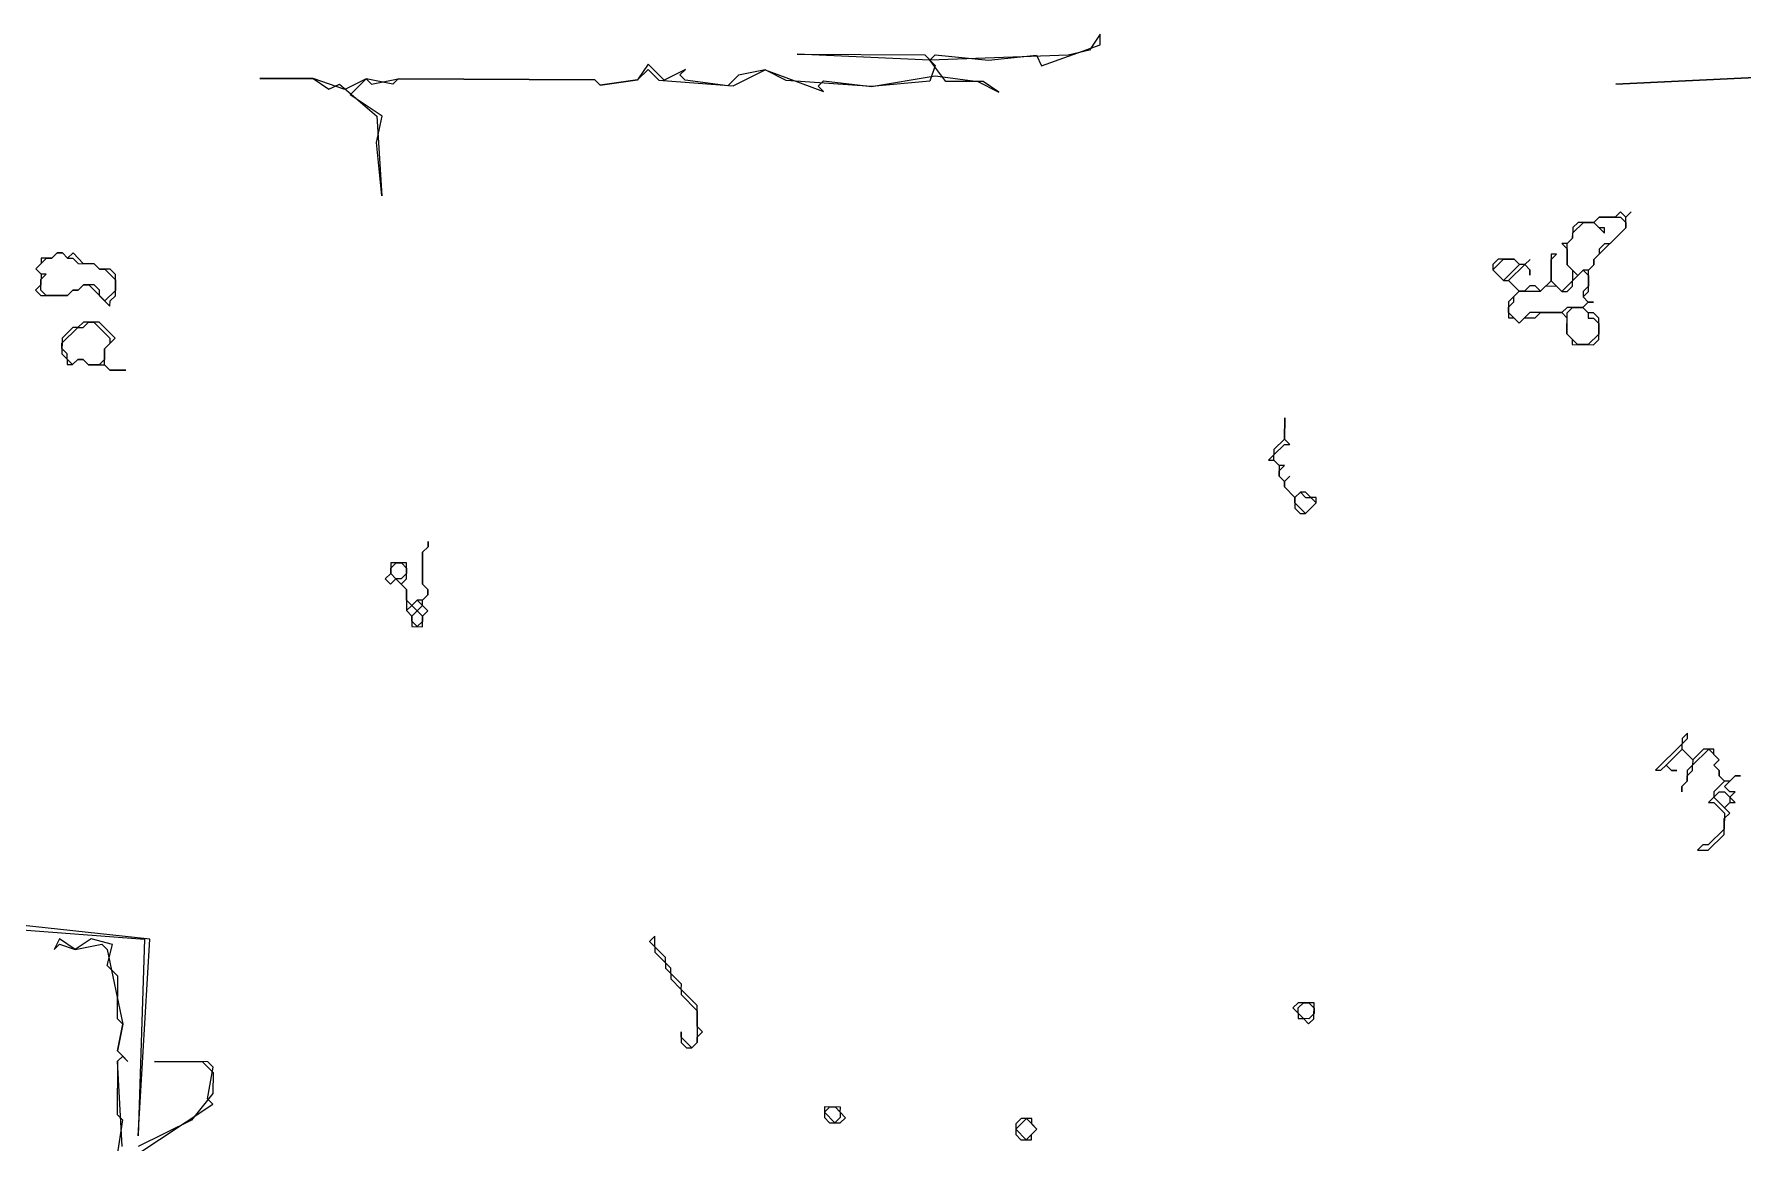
# Model space of a CAD drawing. Header units: inches. Extents: x 0 to 116, y 0 to 63.
# Drawn here: x 55.67 to 75.08, y 21.91 to 34.51 of the extents above; entities that cross this region are included whole.
import ezdxf

# ---------------------------------------------------------------- set-up
doc = ezdxf.new("R2010")
doc.units = ezdxf.units.IN

msp = doc.modelspace()

# ---------------------------------------------------------------- linework, layer by layer
for points in [[(67.77714, 34.50609), (67.65555, 34.32542), (67.41369, 34.26607), (65.84304, 34.21252), (64.33332, 34.27951), (65.78291, 34.27319), (65.90318, 34.15186), (65.84199, 33.97093), (65.17733, 33.91343), (64.2112, 33.97804), (63.97013, 34.09989), (63.66787, 34.04081), (63.54655, 33.92054), (63.06361, 33.98305), (63.00348, 34.04371), (63.06414, 34.10385), (62.82202, 33.9841), (62.64161, 34.16609), (62.52002, 33.98542), (62.09696, 33.92687), (62.03682, 33.98753), (59.80204, 33.99728), (59.74138, 33.93714), (59.43965, 33.99886), (59.19752, 33.87912), (58.83565, 34.0015), (58.23166, 34.00413), (58.83565, 34.0015), (59.01632, 33.87991), (59.13739, 33.93978), (59.5586, 33.57554), (59.61505, 32.66928), (59.55728, 33.27354), (59.619, 33.57528), (59.25766, 33.81845), (59.43965, 33.99886), (59.49978, 33.9382), (59.80204, 33.99728), (62.03682, 33.98753), (62.09696, 33.92687), (62.52002, 33.98542), (62.64134, 34.10569), (62.76162, 33.98437), (63.60694, 33.92028), (63.97013, 34.09989), (64.63347, 33.8554), (64.57334, 33.91606), (64.634, 33.9762), (65.17733, 33.91343), (65.90265, 34.03106), (66.38558, 33.96855), (66.62665, 33.8467), (66.44598, 33.96829), (66.02319, 33.97014), (65.84304, 34.21252), (65.9037, 34.27266), (66.50743, 34.20962), (67.05129, 34.26765), (67.11117, 34.14659), (67.77661, 34.38529)], [(67.77714, 34.50609), (67.65555, 34.32542), (67.41369, 34.26607), (65.84304, 34.21252), (64.33332, 34.27951), (65.78291, 34.27319), (65.90318, 34.15186), (65.84199, 33.97093), (65.17733, 33.91343), (64.2112, 33.97804), (63.97013, 34.09989), (63.66787, 34.04081), (63.54655, 33.92054), (63.06361, 33.98305), (63.00348, 34.04371), (63.06414, 34.10385), (62.82202, 33.9841), (62.64161, 34.16609), (62.52002, 33.98542), (62.09696, 33.92687), (62.03682, 33.98753), (59.80204, 33.99728), (59.74138, 33.93714), (59.43965, 33.99886), (59.19752, 33.87912), (58.83565, 34.0015), (58.23166, 34.00413), (58.83565, 34.0015), (59.01632, 33.87991), (59.13739, 33.93978), (59.5586, 33.57554), (59.61505, 32.66928), (59.55728, 33.27354), (59.619, 33.57528), (59.25766, 33.81845), (59.43965, 33.99886), (59.49978, 33.9382), (59.80204, 33.99728), (62.03682, 33.98753), (62.09696, 33.92687), (62.52002, 33.98542), (62.64134, 34.10569), (62.76162, 33.98437), (63.60694, 33.92028), (63.97013, 34.09989), (64.63347, 33.8554), (64.57334, 33.91606), (64.634, 33.9762), (65.17733, 33.91343), (65.90265, 34.03106), (66.38558, 33.96855), (66.62665, 33.8467), (66.44598, 33.96829), (66.02319, 33.97014), (65.84304, 34.21252), (65.9037, 34.27266), (66.50743, 34.20962), (67.05129, 34.26765), (67.11117, 34.14659), (67.77661, 34.38529)], [(55.15261, 34.31957), (54.97356, 20.97182), (54.00823, 21.21764), (54.97304, 20.85103), (55.02158, 18.13279), (52.60217, 17.35814), (55.02079, 17.95159), (54.4081, 15.96104), (55.01209, 15.95841), (54.85914, 8.59021), (19.58482, 8.50252), (19.45576, 34.29413), (19.34217, 8.26197), (57.45341, 7.91448), (19.34243, 8.32237), (19.51615, 34.29386), (19.58456, 8.44212), (55.28167, 8.52796), (54.90679, 33.35423), (55.22992, 24.35314), (56.92058, 24.22496), (56.85043, 21.99044), (56.98098, 24.2247), (55.23018, 24.41354)], [(55.15261, 34.31957), (54.97356, 20.97182), (54.00823, 21.21764), (54.97304, 20.85103), (55.02158, 18.13279), (52.60217, 17.35814), (55.02079, 17.95159), (54.4081, 15.96104), (55.01209, 15.95841), (54.85914, 8.59021), (19.58482, 8.50252), (19.45576, 34.29413), (19.34217, 8.26197), (57.45341, 7.91448), (19.34243, 8.32237), (19.51615, 34.29386), (19.58456, 8.44212), (55.28167, 8.52796), (54.90679, 33.35423), (55.22992, 24.35314), (56.92058, 24.22496), (56.85043, 21.99044), (56.98098, 24.2247), (55.23018, 24.41354)], [(73.80839, 32.48655), (73.74772, 32.42642), (73.68759, 32.48708), (73.62692, 32.42694), (73.44573, 32.42773), (73.38506, 32.3676), (73.20386, 32.36839), (73.1432, 32.30825), (73.14267, 32.18745), (73.08201, 32.12732), (73.02161, 32.12758), (73.08175, 32.06692), (73.08096, 31.88572), (73.14109, 31.82506), (73.14057, 31.70426), (73.01924, 31.58399), (72.89897, 31.70531), (72.90002, 31.94691), (72.96069, 32.00705), (72.90029, 32.00731), (72.89897, 31.70531), (72.77764, 31.58504), (72.71751, 31.6457), (72.65711, 31.64597), (72.59644, 31.58583), (72.53604, 31.5861), (72.41577, 31.70742), (72.59776, 31.88783), (72.6579, 31.82717), (72.65763, 31.76677), (72.6579, 31.82717), (72.59776, 31.88783), (72.65842, 31.94796), (72.59776, 31.88783), (72.53736, 31.88809), (72.47723, 31.94876), (72.29603, 31.94955), (72.23537, 31.88941), (72.2351, 31.82901), (72.35537, 31.70768), (72.41577, 31.70742), (72.53604, 31.5861), (72.41472, 31.46582), (72.41393, 31.28463), (72.47433, 31.28436), (72.53446, 31.2237), (72.59513, 31.28383), (72.71593, 31.28331), (72.77659, 31.34344), (73.01819, 31.34239), (73.07832, 31.28173), (73.07753, 31.10053), (73.13767, 31.03986), (73.1374, 30.97947), (73.379, 30.97841), (73.43966, 31.03855), (73.44072, 31.28014), (73.38058, 31.34081), (73.32018, 31.34107), (73.26005, 31.40173), (73.32071, 31.46187), (73.38111, 31.46161), (73.32071, 31.46187), (73.26057, 31.52253), (73.32124, 31.58267), (73.32229, 31.82427), (73.38295, 31.8844), (73.38322, 31.9448), (73.7472, 32.30562), (73.74772, 32.42642)], [(73.80839, 32.48655), (73.74772, 32.42642), (73.68759, 32.48708), (73.62692, 32.42694), (73.44573, 32.42773), (73.38506, 32.3676), (73.20386, 32.36839), (73.1432, 32.30825), (73.14267, 32.18745), (73.08201, 32.12732), (73.02161, 32.12758), (73.08175, 32.06692), (73.08096, 31.88572), (73.14109, 31.82506), (73.14057, 31.70426), (73.01924, 31.58399), (72.89897, 31.70531), (72.90002, 31.94691), (72.96069, 32.00705), (72.90029, 32.00731), (72.89897, 31.70531), (72.77764, 31.58504), (72.71751, 31.6457), (72.65711, 31.64597), (72.59644, 31.58583), (72.53604, 31.5861), (72.41577, 31.70742), (72.59776, 31.88783), (72.6579, 31.82717), (72.65763, 31.76677), (72.6579, 31.82717), (72.59776, 31.88783), (72.65842, 31.94796), (72.59776, 31.88783), (72.53736, 31.88809), (72.47723, 31.94876), (72.29603, 31.94955), (72.23537, 31.88941), (72.2351, 31.82901), (72.35537, 31.70768), (72.41577, 31.70742), (72.53604, 31.5861), (72.41472, 31.46582), (72.41393, 31.28463), (72.47433, 31.28436), (72.53446, 31.2237), (72.59513, 31.28383), (72.71593, 31.28331), (72.77659, 31.34344), (73.01819, 31.34239), (73.07832, 31.28173), (73.07753, 31.10053), (73.13767, 31.03986), (73.1374, 30.97947), (73.379, 30.97841), (73.43966, 31.03855), (73.44072, 31.28014), (73.38058, 31.34081), (73.32018, 31.34107), (73.26005, 31.40173), (73.32071, 31.46187), (73.38111, 31.46161), (73.32071, 31.46187), (73.26057, 31.52253), (73.32124, 31.58267), (73.32229, 31.82427), (73.38295, 31.8844), (73.38322, 31.9448), (73.7472, 32.30562), (73.74772, 32.42642)], [(73.68732, 32.42668), (73.74746, 32.36602), (73.7472, 32.30562), (73.56521, 32.12521), (73.50481, 32.12547), (73.44414, 32.06534), (73.44388, 32.00494), (73.38322, 31.9448), (73.38295, 31.8844), (73.32229, 31.82427), (73.26189, 31.82453), (73.20123, 31.76439), (73.08096, 31.88572), (73.08201, 32.12732), (73.14267, 32.18745), (73.14294, 32.24785), (73.26426, 32.36813), (73.38506, 32.3676), (73.50533, 32.24627), (73.5056, 32.30667), (73.4452, 32.30694), (73.38506, 32.3676), (73.44573, 32.42773)], [(55.74632, 31.96136), (55.74606, 31.90096), (55.6854, 31.84082), (55.74553, 31.78016), (55.745, 31.65936), (55.68434, 31.59922), (55.74448, 31.53856), (56.04647, 31.53724), (56.10714, 31.59738), (56.16754, 31.59712), (56.2282, 31.65725), (56.2886, 31.65699), (56.52914, 31.41434), (56.52941, 31.47474), (56.59007, 31.53487), (56.59112, 31.77647), (56.53099, 31.83713), (56.41019, 31.83766), (56.35005, 31.89832), (56.22925, 31.89885), (56.10898, 32.02018), (56.04832, 31.96004), (55.98818, 32.0207), (55.92778, 32.02097), (55.86712, 31.96083)], [(55.74632, 31.96136), (55.74606, 31.90096), (55.6854, 31.84082), (55.74553, 31.78016), (55.745, 31.65936), (55.68434, 31.59922), (55.74448, 31.53856), (56.04647, 31.53724), (56.10714, 31.59738), (56.16754, 31.59712), (56.2282, 31.65725), (56.2886, 31.65699), (56.52914, 31.41434), (56.52941, 31.47474), (56.59007, 31.53487), (56.59112, 31.77647), (56.53099, 31.83713), (56.41019, 31.83766), (56.35005, 31.89832), (56.22925, 31.89885), (56.10898, 32.02018), (56.04832, 31.96004), (55.98818, 32.0207), (55.92778, 32.02097), (55.86712, 31.96083)], [(55.6854, 31.84082), (55.80672, 31.96109), (55.86712, 31.96083), (55.92778, 32.02097), (55.98818, 32.0207), (56.04832, 31.96004), (56.10872, 31.95978), (56.16885, 31.89911), (56.35005, 31.89832), (56.41019, 31.83766), (56.47059, 31.8374), (56.59086, 31.71607), (56.59033, 31.59527), (56.46901, 31.475), (56.40887, 31.53566), (56.40913, 31.59606), (56.349, 31.65672), (56.2282, 31.65725), (56.16754, 31.59712), (56.10714, 31.59738), (56.04647, 31.53724), (55.80488, 31.5383), (55.74474, 31.59896), (55.74527, 31.71976), (55.80593, 31.7799), (55.74553, 31.78016)], [(72.47723, 31.94876), (72.53736, 31.88809), (72.35537, 31.70768), (72.2351, 31.82901), (72.35643, 31.94928)], [(73.32203, 31.76387), (73.3215, 31.64307), (73.26084, 31.58293), (73.26057, 31.52253), (73.32071, 31.46187), (73.26005, 31.40173), (73.07885, 31.40252), (73.01819, 31.34239), (72.65579, 31.34397), (72.53446, 31.2237), (72.41419, 31.34502), (72.41446, 31.40542), (72.47512, 31.46556), (72.47538, 31.52596), (72.53604, 31.5861), (72.77764, 31.58504), (72.83831, 31.64518), (72.9591, 31.64465), (73.01924, 31.58399), (73.07964, 31.58372), (73.1403, 31.64386), (73.14057, 31.70426), (73.26189, 31.82453)], [(73.07859, 31.34213), (73.13925, 31.40226), (73.26005, 31.40173), (73.32018, 31.34107), (73.31992, 31.28067), (73.38032, 31.28041), (73.44045, 31.21975), (73.43993, 31.09895), (73.3186, 30.97867), (73.1978, 30.9792), (73.07753, 31.10053)], [(55.98397, 31.05431), (55.98318, 30.87311), (56.04331, 30.81245), (56.04305, 30.75205), (56.10345, 30.75179), (56.16411, 30.81192), (56.22451, 30.81166), (56.28465, 30.751), (56.46584, 30.75021), (56.52598, 30.68954), (56.70718, 30.68875), (56.52598, 30.68954), (56.46584, 30.75021), (56.46664, 30.9314), (56.58796, 31.05168), (56.40755, 31.23367), (56.22636, 31.23446), (56.16569, 31.17432), (56.10529, 31.17458)], [(55.98397, 31.05431), (55.98318, 30.87311), (56.04331, 30.81245), (56.04305, 30.75205), (56.10345, 30.75179), (56.16411, 30.81192), (56.22451, 30.81166), (56.28465, 30.751), (56.46584, 30.75021), (56.52598, 30.68954), (56.70718, 30.68875), (56.52598, 30.68954), (56.46584, 30.75021), (56.46664, 30.9314), (56.58796, 31.05168), (56.40755, 31.23367), (56.22636, 31.23446), (56.16569, 31.17432), (56.10529, 31.17458)], [(56.28675, 31.23419), (56.34715, 31.23393), (56.52756, 31.05194), (56.5273, 30.99154), (56.46664, 30.9314), (56.46611, 30.81061), (56.40545, 30.75047), (56.28465, 30.751), (56.22451, 30.81166), (56.16411, 30.81192), (56.10345, 30.75179), (56.04331, 30.81245), (56.04358, 30.87285), (55.98344, 30.93351), (55.9837, 30.99391), (56.16569, 31.17432), (56.22609, 31.17406)], [(69.87214, 30.1481), (69.87109, 29.90651), (69.74976, 29.78624), (69.7495, 29.72584), (69.68884, 29.6657), (69.74924, 29.66544), (69.80937, 29.60477), (69.80885, 29.48397), (69.86898, 29.42331), (69.86872, 29.36291), (69.98899, 29.24159), (69.98846, 29.12079), (70.0486, 29.06012), (70.109, 29.05986), (70.23032, 29.18013), (70.23059, 29.24053), (70.17019, 29.2408), (70.11005, 29.30146), (70.04965, 29.30172), (69.98899, 29.24159), (69.86872, 29.36291), (69.86898, 29.42331), (69.92965, 29.48345), (69.86898, 29.42331), (69.80885, 29.48397), (69.80911, 29.54437), (69.86977, 29.60451), (69.80937, 29.60477), (69.74924, 29.66544), (69.7495, 29.72584), (69.87083, 29.84611), (69.93123, 29.84584), (69.87109, 29.90651)], [(69.87214, 30.1481), (69.87109, 29.90651), (69.74976, 29.78624), (69.7495, 29.72584), (69.68884, 29.6657), (69.74924, 29.66544), (69.80937, 29.60477), (69.80885, 29.48397), (69.86898, 29.42331), (69.86872, 29.36291), (69.98899, 29.24159), (69.98846, 29.12079), (70.0486, 29.06012), (70.109, 29.05986), (70.23032, 29.18013), (70.23059, 29.24053), (70.17019, 29.2408), (70.11005, 29.30146), (70.04965, 29.30172), (69.98899, 29.24159), (69.86872, 29.36291), (69.86898, 29.42331), (69.92965, 29.48345), (69.86898, 29.42331), (69.80885, 29.48397), (69.80911, 29.54437), (69.86977, 29.60451), (69.80937, 29.60477), (69.74924, 29.66544), (69.7495, 29.72584), (69.87083, 29.84611), (69.93123, 29.84584), (69.87109, 29.90651)], [(69.98899, 29.24159), (70.04965, 29.30172), (70.10979, 29.24106), (70.17019, 29.2408), (70.23032, 29.18013), (70.109, 29.05986), (69.98873, 29.18119)], [(60.14151, 28.74095), (60.14125, 28.68055), (60.08059, 28.62041), (60.079, 28.25802), (60.13914, 28.19735), (60.13888, 28.13695), (60.07821, 28.07682), (60.01781, 28.07708), (59.95715, 28.01695), (59.89702, 28.07761), (59.89754, 28.19841), (59.83741, 28.25907), (59.89807, 28.31921), (59.89886, 28.50041), (59.71766, 28.5012), (59.71714, 28.3804), (59.65647, 28.32026), (59.71661, 28.2596), (59.77727, 28.31973), (59.89754, 28.19841), (59.89649, 27.95681), (59.95662, 27.89615), (59.9561, 27.77535), (60.0769, 27.77482), (60.07742, 27.89562), (60.13809, 27.95576), (60.07795, 28.01642), (60.07821, 28.07682), (60.13888, 28.13695), (60.13914, 28.19735), (60.079, 28.25802), (60.08059, 28.62041), (60.14125, 28.68055)], [(60.14151, 28.74095), (60.14125, 28.68055), (60.08059, 28.62041), (60.079, 28.25802), (60.13914, 28.19735), (60.13888, 28.13695), (60.07821, 28.07682), (60.01781, 28.07708), (59.95715, 28.01695), (59.89702, 28.07761), (59.89754, 28.19841), (59.83741, 28.25907), (59.89807, 28.31921), (59.89886, 28.50041), (59.71766, 28.5012), (59.71714, 28.3804), (59.65647, 28.32026), (59.71661, 28.2596), (59.77727, 28.31973), (59.89754, 28.19841), (59.89649, 27.95681), (59.95662, 27.89615), (59.9561, 27.77535), (60.0769, 27.77482), (60.07742, 27.89562), (60.13809, 27.95576), (60.07795, 28.01642), (60.07821, 28.07682), (60.13888, 28.13695), (60.13914, 28.19735), (60.079, 28.25802), (60.08059, 28.62041), (60.14125, 28.68055)], [(59.7174, 28.4408), (59.77806, 28.50093), (59.83846, 28.50067), (59.8986, 28.44001), (59.89833, 28.37961), (59.83767, 28.31947), (59.77727, 28.31973), (59.71714, 28.3804)], [(59.89649, 27.95681), (59.95715, 28.01695), (60.01729, 27.95628), (59.95662, 27.89615)], [(59.95662, 27.89615), (60.01729, 27.95628), (60.07742, 27.89562), (60.07716, 27.83522), (60.0165, 27.77509), (59.95636, 27.83575)], [(59.95715, 28.01695), (60.01781, 28.07708), (60.07795, 28.01642), (60.01729, 27.95628)], [(60.01729, 27.95628), (60.07795, 28.01642), (60.13809, 27.95576), (60.07742, 27.89562)], [(74.44695, 26.56451), (74.38629, 26.50437), (74.38603, 26.44397), (74.08271, 26.14329), (74.14311, 26.14303), (74.20377, 26.20317), (74.26391, 26.1425), (74.32431, 26.14224), (74.26391, 26.1425), (74.20377, 26.20317), (74.38576, 26.38357), (74.50603, 26.26225), (74.50577, 26.20185), (74.44511, 26.14171), (74.44458, 26.02091), (74.38392, 25.96078), (74.38365, 25.90038), (74.38392, 25.96078), (74.44458, 26.02091), (74.44484, 26.08131), (74.50551, 26.14145), (74.50577, 26.20185), (74.68776, 26.38226), (74.80803, 26.26093), (74.74737, 26.2008), (74.8075, 26.14013), (74.80724, 26.07973), (74.86738, 26.01907), (74.74605, 25.8988), (74.74579, 25.8384), (74.68512, 25.77826), (74.74552, 25.778), (74.8658, 25.65667), (74.865, 25.47547), (74.68302, 25.29507), (74.62262, 25.29533), (74.56195, 25.2352), (74.68275, 25.23467), (74.86474, 25.41508), (74.86553, 25.59627), (74.92619, 25.65641), (74.86606, 25.71707), (74.92672, 25.77721), (74.98712, 25.77695), (74.92699, 25.83761), (74.98765, 25.89774), (74.92725, 25.89801), (74.86711, 25.95867), (74.98844, 26.07894), (75.04884, 26.07868), (74.98844, 26.07894), (74.92778, 26.01881), (74.86738, 26.01907), (74.80724, 26.07973), (74.8075, 26.14013), (74.74737, 26.2008), (74.80803, 26.26093), (74.7479, 26.32159), (74.74816, 26.38199), (74.62736, 26.38252), (74.50603, 26.26225), (74.38576, 26.38357), (74.38603, 26.44397), (74.44669, 26.50411)], [(74.44695, 26.56451), (74.38629, 26.50437), (74.38603, 26.44397), (74.08271, 26.14329), (74.14311, 26.14303), (74.20377, 26.20317), (74.26391, 26.1425), (74.32431, 26.14224), (74.26391, 26.1425), (74.20377, 26.20317), (74.38576, 26.38357), (74.50603, 26.26225), (74.50577, 26.20185), (74.44511, 26.14171), (74.44458, 26.02091), (74.38392, 25.96078), (74.38365, 25.90038), (74.38392, 25.96078), (74.44458, 26.02091), (74.44484, 26.08131), (74.50551, 26.14145), (74.50577, 26.20185), (74.68776, 26.38226), (74.80803, 26.26093), (74.74737, 26.2008), (74.8075, 26.14013), (74.80724, 26.07973), (74.86738, 26.01907), (74.74605, 25.8988), (74.74579, 25.8384), (74.68512, 25.77826), (74.74552, 25.778), (74.8658, 25.65667), (74.865, 25.47547), (74.68302, 25.29507), (74.62262, 25.29533), (74.56195, 25.2352), (74.68275, 25.23467), (74.86474, 25.41508), (74.86553, 25.59627), (74.92619, 25.65641), (74.86606, 25.71707), (74.92672, 25.77721), (74.98712, 25.77695), (74.92699, 25.83761), (74.98765, 25.89774), (74.92725, 25.89801), (74.86711, 25.95867), (74.98844, 26.07894), (75.04884, 26.07868), (74.98844, 26.07894), (74.92778, 26.01881), (74.86738, 26.01907), (74.80724, 26.07973), (74.8075, 26.14013), (74.74737, 26.2008), (74.80803, 26.26093), (74.7479, 26.32159), (74.74816, 26.38199), (74.62736, 26.38252), (74.50603, 26.26225), (74.38576, 26.38357), (74.38603, 26.44397), (74.44669, 26.50411)], [(74.74579, 25.8384), (74.80645, 25.89853), (74.86685, 25.89827), (74.92699, 25.83761), (74.92672, 25.77721), (74.86606, 25.71707)], [(62.71919, 24.26006), (62.65852, 24.19992), (62.71866, 24.13926), (62.71839, 24.07886), (62.83867, 23.95754), (62.8384, 23.89714), (62.89854, 23.83647), (62.89828, 23.77607), (63.01855, 23.65475), (63.01828, 23.59435), (63.19869, 23.41236), (63.19711, 23.04996), (63.13645, 22.98983), (63.01618, 23.11115), (63.01644, 23.17155), (63.01591, 23.05075), (63.07605, 22.99009), (63.13645, 22.98983), (63.19711, 23.04996), (63.19737, 23.11036), (63.25804, 23.1705), (63.1979, 23.23116), (63.19895, 23.47276), (63.01855, 23.65475), (63.01881, 23.71515), (62.89854, 23.83647), (62.8988, 23.89687), (62.83867, 23.95754), (62.83893, 24.01793), (62.71866, 24.13926)], [(62.71919, 24.26006), (62.65852, 24.19992), (62.71866, 24.13926), (62.71839, 24.07886), (62.83867, 23.95754), (62.8384, 23.89714), (62.89854, 23.83647), (62.89828, 23.77607), (63.01855, 23.65475), (63.01828, 23.59435), (63.19869, 23.41236), (63.19711, 23.04996), (63.13645, 22.98983), (63.01618, 23.11115), (63.01644, 23.17155), (63.01591, 23.05075), (63.07605, 22.99009), (63.13645, 22.98983), (63.19711, 23.04996), (63.19737, 23.11036), (63.25804, 23.1705), (63.1979, 23.23116), (63.19895, 23.47276), (63.01855, 23.65475), (63.01881, 23.71515), (62.89854, 23.83647), (62.8988, 23.89687), (62.83867, 23.95754), (62.83893, 24.01793), (62.71866, 24.13926)], [(70.02435, 23.50338), (69.96369, 23.44324), (70.02383, 23.38258), (70.02356, 23.32218), (70.08396, 23.32192), (70.1441, 23.26125), (70.20476, 23.32139), (70.20555, 23.50259)], [(70.02435, 23.50338), (69.96369, 23.44324), (70.02383, 23.38258), (70.02356, 23.32218), (70.08396, 23.32192), (70.1441, 23.26125), (70.20476, 23.32139), (70.20555, 23.50259)], [(70.02409, 23.44298), (70.08475, 23.50311), (70.14515, 23.50285), (70.20529, 23.44219), (70.20502, 23.38179), (70.14436, 23.32165), (70.08396, 23.32192), (70.02383, 23.38258)], [(64.64353, 22.31884), (64.64301, 22.19805), (64.70314, 22.13738), (64.82394, 22.13686), (64.8846, 22.19699), (64.82447, 22.25765), (64.82473, 22.31805)], [(64.64353, 22.31884), (64.64301, 22.19805), (64.70314, 22.13738), (64.82394, 22.13686), (64.8846, 22.19699), (64.82447, 22.25765), (64.82473, 22.31805)], [(64.64327, 22.25844), (64.70393, 22.31858), (64.76433, 22.31832), (64.82447, 22.25765), (64.8242, 22.19725), (64.76354, 22.13712)], [(66.87779, 22.18829), (66.81712, 22.12816), (66.8166, 22.00736), (66.87673, 21.9467), (66.99753, 21.94617), (66.99779, 22.00657), (67.05846, 22.0667), (66.99832, 22.12737), (66.99858, 22.18777)], [(66.87779, 22.18829), (66.81712, 22.12816), (66.8166, 22.00736), (66.87673, 21.9467), (66.99753, 21.94617), (66.99779, 22.00657), (67.05846, 22.0667), (66.99832, 22.12737), (66.99858, 22.18777)], [(66.93818, 22.18803), (67.05846, 22.0667), (66.93713, 21.94643), (66.81686, 22.06776)]]:
    msp.add_lwpolyline(points, close=True)
for points in [[(75.92922, 34.04771), (73.63351, 33.93693), (75.92922, 34.04771)], [(75.92922, 34.04771), (73.63351, 33.93693), (75.92922, 34.04771)], [(56.6687, 21.87044), (56.61252, 22.83709), (56.67318, 22.89723), (56.73332, 22.83656), (56.61305, 22.95789), (56.67476, 23.25962), (56.61463, 23.32029), (56.61674, 23.80348), (56.49646, 23.92481), (56.55792, 24.16614), (56.31658, 24.2276), (56.13486, 24.10759), (55.95419, 24.22918), (55.89326, 24.10864), (55.95392, 24.16878), (56.13486, 24.10759), (56.43712, 24.16667), (56.49725, 24.10601), (56.67476, 23.25962), (56.61305, 22.95789), (56.67318, 22.89723), (56.61252, 22.83709), (56.60988, 22.2331), (56.67002, 22.17243), (56.60777, 21.7499)], [(56.6687, 21.87044), (56.61252, 22.83709), (56.67318, 22.89723), (56.73332, 22.83656), (56.61305, 22.95789), (56.67476, 23.25962), (56.61463, 23.32029), (56.61674, 23.80348), (56.49646, 23.92481), (56.55792, 24.16614), (56.31658, 24.2276), (56.13486, 24.10759), (55.95419, 24.22918), (55.89326, 24.10864), (55.95392, 24.16878), (56.13486, 24.10759), (56.43712, 24.16667), (56.49725, 24.10601), (56.67476, 23.25962), (56.61305, 22.95789), (56.67318, 22.89723), (56.61252, 22.83709), (56.60988, 22.2331), (56.67002, 22.17243), (56.60777, 21.7499)], [(56.78897, 21.74911), (57.6976, 22.34915), (57.63746, 22.40981), (57.69944, 22.77195), (57.63931, 22.83261), (57.03531, 22.83525), (57.57891, 22.83287), (57.69918, 22.71155), (57.69813, 22.46995), (57.45521, 22.16901), (56.8499, 21.86965)], [(56.78897, 21.74911), (57.6976, 22.34915), (57.63746, 22.40981), (57.69944, 22.77195), (57.63931, 22.83261), (57.03531, 22.83525), (57.57891, 22.83287), (57.69918, 22.71155), (57.69813, 22.46995), (57.45521, 22.16901), (56.8499, 21.86965)]]:
    msp.add_lwpolyline(points)

doc.saveas('drawing.dxf')
